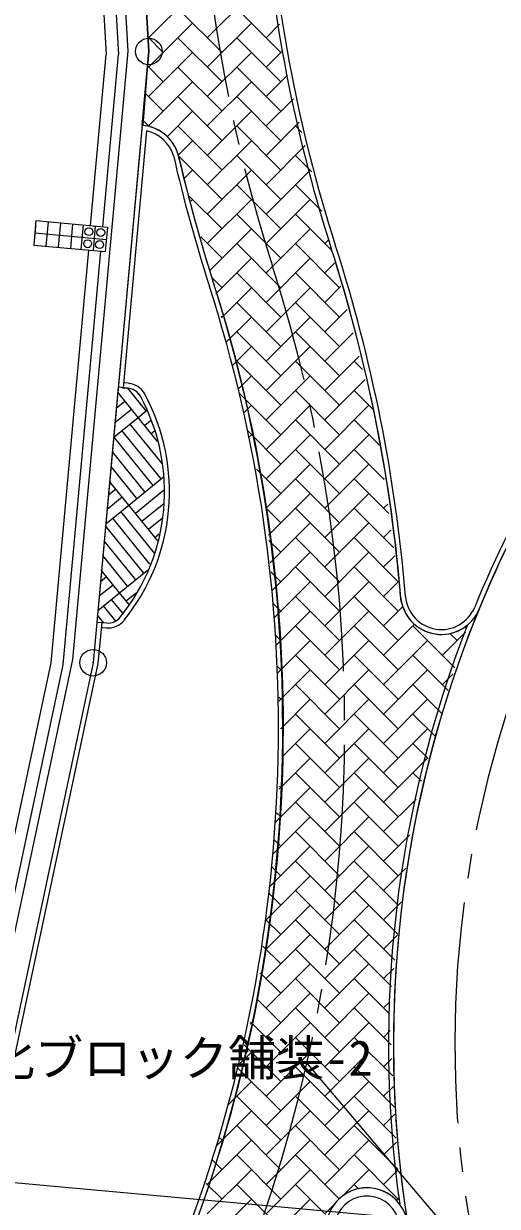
# Model space of a CAD drawing. Units: millimetres on the paper. Extents: x -203 to 197, y -122 to 155.
# Drawn here: x -120.38 to -101.07, y 11.45 to 59.62 of the extents above; entities that cross this region are included whole.
import ezdxf
from ezdxf.enums import TextEntityAlignment as Align

# ---------------------------------------------------------------- set-up
doc = ezdxf.new("R2010")
doc.units = ezdxf.units.MM
doc.linetypes.add('CHAIN2', pattern=[12, 9, -1, 1, -1])
for name, color, linetype in [('0-1_S-街区', 7, 'Continuous'), ('0-3_S-道路計画', 7, 'Continuous'), ('0-4_S-点字ブロック', 7, 'Continuous'), ('0-6_D-STR-1-計線1_計画', 7, 'Continuous'), ('0-7_D-STR-3-計線3_施設', 7, 'Continuous'), ('0-A_D-STR-BMK-CLINE', 7, 'CHAIN2'), ('0-B_D-STR-2-計線1_エッジ', 7, 'Continuous'), ('0-D_D-STR-2-計線2_補助', 7, 'Continuous'), ('1-0_D-DCR-2-ハッチ', 7, 'Continuous'), ('1-5_D-STR-HTXT-舗装', 7, 'Continuous')]:
    doc.layers.add(name, color=color, linetype=linetype)
doc.styles.add('ＭＳ ゴシック', font='')
doc.styles.get('ＭＳ ゴシック').set_extended_font_data('MS Gothic')

msp = doc.modelspace()

# ---------------------------------------------------------------- linework, layer by layer
at = {"layer": '0-1_S-街区'}
msp.add_lwpolyline([(-113.13, 109.63), (-116.256, 75.312), (-115.278, 58.487), (-117.546, 33.59), (-121.926, 13.069), (-121.975, 12.533), (-68.302, 7.644), (10.298, 70.503), (10.274, 123.168)], dxfattribs=at)
for centre, radius in [((-115.278, 58.487), 0.542), ((-115.278, 58.487), 0.0108), ((-117.546, 33.59), 0.542), ((-117.546, 33.59), 0.0108)]:
    msp.add_circle(centre, radius, dxfattribs=at)
at = {"layer": '0-3_S-道路計画'}
for points in [[(-113.13, 109.63), (-116.256, 75.312), (-115.278, 58.487), (-117.546, 33.59), (-121.926, 13.069)], [(-122.751, 13.195), (-118.372, 33.715), (-116.114, 58.501), (-117.092, 75.325)]]:
    msp.add_lwpolyline(points, dxfattribs=at)
at = {"layer": '0-4_S-点字ブロック'}
for p, q in [((-117.995, 75.251), (-117.014, 58.364)), ((-117.492, 75.206), (-116.513, 58.357)), ((-117.648, 51.393), (-117.013, 58.364)), ((-117.15, 51.348), (-116.512, 58.357)), ((-119.876, 51.596), (-119.966, 50.6)), ((-119.876, 51.596), (-116.961, 51.331)), ((-119.378, 51.551), (-119.468, 50.555)), ((-119.897, 51.363), (-119.965, 50.616)), ((-119.921, 51.098), (-117.006, 50.833)), ((-118.88, 51.506), (-118.971, 50.51)), ((-118.382, 51.46), (-118.473, 50.464)), ((-117.957, 51.421), (-118.047, 50.426)), ((-117.459, 51.376), (-117.549, 50.38)), ((-116.961, 51.331), (-117.052, 50.335)), ((-119.966, 50.6), (-117.052, 50.335)), ((-117.241, 50.352), (-118.775, 33.507)), ((-118.775, 33.507), (-123.15, 13.009))]:
    msp.add_line(p, q, dxfattribs=at)
msp.add_lwpolyline([(-117.739, 50.397), (-119.271, 33.582), (-123.65, 13.062)], dxfattribs=at)
for centre in [(-117.719, 51.145), (-117.235, 51.112), (-117.771, 50.653), (-117.284, 50.62)]:
    msp.add_circle(centre, 0.16, dxfattribs=at)
at = {"layer": '0-6_D-STR-1-計線1_計画'}
for p, q in [((-116.12, 44.77), (-116.525, 44.807)), ((-117.395, 35.246), (-116.991, 35.21))]:
    msp.add_line(p, q, dxfattribs=at)
for points in [[(-115.553, 55.476), (-115.278, 58.487), (-116.256, 75.312), (-113.13, 109.63), (-98.363, 123.119), (10.274, 123.168)], [(-115.553, 55.476), (-117.546, 33.59), (-121.926, 13.069), (-124.637, -16.696), (-124.329, -16.724)]]:
    msp.add_lwpolyline(points, dxfattribs=at)
for centre, radius, start, end in [((-49.377, 69.279), 61.417, 183.32985, 197.80378), ((-115.677, 53.814), 1.667, 16.7044, 85.7304), ((-49.377, 69.279), 66.417, 193.04048, 197.80378), ((-168.708, 30.958), 63.917, 4.76812, 17.80378), ((-168.708, 30.958), 58.917, 339.74536, 17.80378), ((-58.639, 18.054), 46.667, 141.3594, 311.5962), ((-58.639, 18.054), 46.667, 141.3594, 157.6807), ((-122.773, 40.556), 8.139, 321.0777, 28.5129), ((-116.177, 44.139), 0.633, 28.5129, 84.7953), ((-103.351, 36.409), 1.667, 184.7681, 337.6807), ((-116.933, 35.84), 0.633, 264.7953, 321.0777), ((-106.384, 10.537), 1.667, 8.9462, 161.8587)]:
    msp.add_arc(centre, radius, start, end, dxfattribs=at)
at = {"layer": '0-7_D-STR-3-計線3_施設'}
msp.add_arc((-106.384, 10.537), 1.333, 8.9462, 161.8587, dxfattribs=at)
at = {"layer": '0-A_D-STR-BMK-CLINE'}
for centre, radius, start, end in [((-49.377, 69.279), 63.917, 183.32985, 197.80378), ((-168.708, 30.958), 61.417, 339.74536, 17.80378), ((-58.639, 18.054), 44.167, 141.3594, 336.3279)]:
    msp.add_arc(centre, radius, start, end, dxfattribs=at)
at = {"layer": '0-B_D-STR-2-計線1_エッジ'}
msp.add_arc((-58.639, 18.054), 46.667, 157.6807, 188.9462, dxfattribs=at)
at = {"layer": '0-D_D-STR-2-計線2_補助'}
for p, q in [((-115.373, 55.249), (-116.325, 44.789)), ((-116.102, 44.969), (-116.307, 44.988)), ((-117.214, 35.029), (-117.009, 35.01))]:
    msp.add_line(p, q, dxfattribs=at)
msp.add_lwpolyline([(-117.196, 35.228), (-117.348, 33.56), (-121.728, 13.039), (-124.42, -16.515), (-124.311, -16.525)], dxfattribs=at)
for centre, radius, start, end in [((-49.377, 69.279), 61.217, 183.32985, 197.80378), ((-115.677, 53.814), 1.467, 16.9461, 78.0291), ((-49.377, 69.279), 66.617, 193.04616, 197.80378), ((-168.708, 30.958), 64.117, 4.76812, 17.80378), ((-168.708, 30.958), 58.717, 339.74536, 17.80378), ((-58.639, 18.054), 46.867, 141.3594, 157.6807), ((-116.177, 44.139), 0.833, 28.5129, 84.7953), ((-122.773, 40.556), 8.339, 321.0777, 28.5129), ((-103.351, 36.409), 1.467, 184.7681, 337.6807), ((-116.933, 35.84), 0.833, 264.7953, 321.0777)]:
    msp.add_arc(centre, radius, start, end, dxfattribs=at)
at = {"layer": '1-0_D-DCR-2-ハッチ'}
for p, q in [((-115.286, 59.042), (-113.49, 60.838)), ((-112.892, 59.042), (-111.096, 60.838)), ((-112.293, 58.443), (-114.089, 60.239)), ((-109.898, 58.443), (-111.694, 60.239)), ((-115.286, 57.844), (-113.49, 59.64)), ((-112.892, 57.844), (-111.096, 59.64)), ((-110.497, 59.042), (-109.944, 59.595)), ((-114.688, 58.443), (-115.323, 59.078)), ((-112.293, 57.246), (-114.089, 59.042)), ((-109.898, 57.246), (-111.694, 59.042)), ((-115.286, 56.647), (-113.49, 58.443)), ((-112.892, 56.647), (-111.096, 58.443)), ((-110.497, 57.844), (-109.814, 58.527)), ((-114.688, 57.246), (-115.336, 57.894)), ((-112.293, 56.048), (-114.089, 57.844)), ((-109.898, 56.048), (-111.694, 57.844)), ((-110.497, 56.647), (-109.626, 57.518)), ((-115.286, 55.45), (-113.49, 57.246)), ((-112.892, 55.45), (-111.096, 57.246)), ((-114.688, 56.048), (-115.423, 56.783)), ((-112.293, 54.851), (-114.089, 56.647)), ((-109.898, 54.851), (-111.694, 56.647)), ((-110.497, 55.45), (-109.384, 56.562)), ((-114.527, 55.011), (-113.49, 56.048)), ((-112.892, 54.252), (-111.096, 56.048)), ((-115.261, 55.424), (-115.51, 55.673)), ((-112.293, 53.654), (-114.089, 55.45)), ((-109.898, 53.654), (-111.694, 55.45)), ((-110.497, 54.252), (-109.143, 55.607)), ((-109.036, 55.186), (-109.3, 55.45)), ((-114.079, 54.262), (-113.49, 54.851)), ((-112.892, 53.055), (-111.096, 54.851)), ((-110.497, 53.055), (-108.901, 54.651)), ((-112.293, 52.456), (-114.072, 54.235)), ((-109.898, 52.456), (-111.694, 54.252)), ((-108.631, 53.584), (-109.3, 54.252)), ((-113.821, 53.323), (-113.49, 53.654)), ((-112.892, 51.858), (-111.096, 53.654)), ((-110.497, 51.858), (-108.701, 53.654)), ((-109.898, 51.259), (-111.694, 53.055)), ((-108.226, 51.982), (-109.3, 53.055)), ((-112.293, 51.259), (-113.617, 52.583)), ((-113.562, 52.384), (-113.49, 52.456)), ((-112.892, 50.66), (-111.096, 52.456)), ((-110.497, 50.66), (-108.701, 52.456)), ((-109.898, 50.061), (-111.694, 51.858)), ((-107.82, 50.378), (-109.3, 51.858)), ((-112.785, 49.57), (-111.096, 51.259)), ((-110.497, 49.463), (-108.701, 51.259)), ((-112.293, 50.061), (-113.16, 50.929)), ((-109.898, 48.864), (-111.694, 50.66)), ((-107.503, 48.864), (-109.3, 50.66)), ((-108.102, 50.66), (-107.935, 50.828)), ((-112.544, 48.613), (-111.096, 50.061)), ((-110.497, 48.265), (-108.701, 50.061)), ((-108.102, 49.463), (-107.69, 49.875)), ((-112.293, 48.864), (-112.703, 49.275)), ((-109.898, 47.667), (-111.694, 49.463)), ((-107.503, 47.667), (-109.3, 49.463)), ((-112.318, 47.641), (-111.096, 48.864)), ((-110.497, 47.068), (-108.701, 48.864)), ((-108.102, 48.265), (-107.444, 48.924)), ((-109.898, 46.469), (-111.694, 48.265)), ((-107.503, 46.469), (-109.3, 48.265)), ((-112.293, 47.667), (-112.333, 47.707)), ((-108.102, 47.068), (-107.197, 47.973)), ((-112.093, 46.67), (-111.096, 47.667)), ((-110.497, 45.871), (-108.701, 47.667)), ((-109.898, 45.272), (-111.694, 47.068)), ((-107.503, 45.272), (-109.3, 47.068)), ((-108.102, 45.871), (-106.951, 47.022)), ((-111.867, 45.698), (-111.096, 46.469)), ((-110.497, 44.673), (-108.701, 46.469)), ((-109.898, 44.075), (-111.694, 45.871)), ((-107.503, 44.075), (-109.3, 45.871)), ((-108.102, 44.673), (-106.704, 46.071)), ((-106.564, 45.53), (-106.905, 45.871)), ((-111.641, 44.726), (-111.096, 45.272)), ((-110.497, 43.476), (-108.701, 45.272)), ((-108.102, 43.476), (-106.458, 45.12)), ((-116.548, 44.544), (-116.516, 44.57)), ((-115.717, 43.583), (-116.543, 44.604)), ((-115.388, 43.85), (-116.132, 44.768)), ((-109.898, 42.877), (-111.609, 44.588)), ((-107.503, 42.877), (-109.3, 44.673)), ((-106.146, 43.914), (-106.905, 44.673)), ((-116.656, 43.368), (-115.983, 43.912)), ((-116.602, 43.956), (-116.25, 44.241)), ((-115.717, 43.583), (-115.375, 43.86)), ((-111.416, 43.755), (-111.096, 44.075)), ((-110.497, 42.279), (-108.701, 44.075)), ((-108.102, 42.279), (-106.306, 44.075)), ((-116.709, 42.78), (-115.717, 43.583)), ((-114.925, 42.606), (-115.717, 43.583)), ((-115.45, 43.254), (-115.204, 43.454)), ((-107.503, 41.68), (-109.3, 43.476)), ((-105.876, 42.447), (-106.905, 43.476)), ((-114.776, 41.077), (-116.375, 43.051)), ((-114.739, 41.703), (-116.046, 43.317)), ((-115.184, 42.925), (-115.032, 43.048)), ((-109.898, 41.68), (-111.247, 43.029)), ((-111.19, 42.783), (-111.096, 42.877)), ((-110.497, 41.081), (-108.701, 42.877)), ((-108.102, 41.081), (-106.306, 42.877)), ((-115.105, 40.81), (-116.704, 42.784)), ((-115.434, 40.544), (-116.763, 42.185)), ((-107.503, 40.483), (-109.3, 42.279)), ((-105.681, 41.055), (-106.905, 42.279)), ((-115.763, 40.277), (-116.818, 41.58)), ((-109.898, 40.483), (-110.885, 41.469)), ((-110.497, 39.884), (-108.701, 41.68)), ((-108.102, 39.884), (-106.306, 41.68)), ((-116.092, 40.011), (-116.873, 40.976)), ((-116.092, 40.011), (-114.677, 41.157)), ((-107.503, 39.285), (-109.3, 41.081)), ((-105.487, 39.663), (-106.905, 41.081)), ((-105.707, 41.081), (-105.688, 41.101)), ((-116.923, 40.427), (-116.625, 40.669)), ((-115.826, 39.682), (-114.673, 40.616)), ((-110.396, 38.787), (-108.701, 40.483)), ((-108.102, 38.686), (-106.306, 40.483)), ((-117.031, 39.251), (-116.092, 40.011)), ((-116.977, 39.839), (-116.359, 40.34)), ((-114.909, 38.55), (-116.092, 40.011)), ((-115.559, 39.353), (-114.669, 40.074)), ((-105.707, 39.884), (-105.541, 40.05)), ((-115.049, 38.05), (-116.421, 39.745)), ((-109.898, 39.285), (-110.523, 39.909)), ((-107.503, 38.088), (-109.3, 39.884)), ((-105.292, 38.271), (-106.905, 39.884)), ((-115.481, 37.238), (-117.039, 39.162)), ((-115.23, 37.601), (-116.75, 39.478)), ((-115.293, 39.024), (-114.732, 39.478)), ((-110.325, 37.661), (-108.701, 39.285)), ((-108.102, 37.489), (-106.306, 39.285)), ((-115.81, 36.971), (-117.094, 38.557)), ((-115.027, 38.695), (-114.855, 38.834)), ((-109.898, 38.088), (-110.383, 38.572)), ((-107.503, 36.89), (-109.3, 38.686)), ((-105.109, 36.89), (-106.905, 38.686)), ((-105.707, 38.686), (-105.394, 39)), ((-110.255, 36.534), (-108.701, 38.088)), ((-108.102, 36.292), (-106.306, 38.088)), ((-116.139, 36.705), (-117.149, 37.952)), ((-105.707, 37.489), (-105.247, 37.95)), ((-117.245, 36.899), (-117, 37.097)), ((-116.468, 36.439), (-117.204, 37.348)), ((-116.468, 36.439), (-115.327, 37.362)), ((-109.898, 36.89), (-110.302, 37.295)), ((-107.503, 35.693), (-109.3, 37.489)), ((-105.109, 35.693), (-106.905, 37.489)), ((-117.298, 36.311), (-116.734, 36.768)), ((-110.184, 35.408), (-108.701, 36.89)), ((-108.102, 35.094), (-106.306, 36.89)), ((-105.707, 36.292), (-105.1, 36.899)), ((-117.352, 35.722), (-116.468, 36.439)), ((-116.335, 35.603), (-116.797, 36.172)), ((-116.091, 35.974), (-116.468, 36.439)), ((-116.201, 36.11), (-115.776, 36.454)), ((-107.503, 34.496), (-109.3, 36.292)), ((-105.109, 34.496), (-106.905, 36.292)), ((-116.626, 35.289), (-117.126, 35.906)), ((-109.898, 35.693), (-110.222, 36.017)), ((-110.113, 34.281), (-108.701, 35.693)), ((-108.102, 33.897), (-106.306, 35.693)), ((-105.707, 35.094), (-104.924, 35.878)), ((-117.116, 35.221), (-117.369, 35.534)), ((-109.898, 34.496), (-110.142, 34.739)), ((-107.503, 33.298), (-109.3, 35.094)), ((-105.109, 33.298), (-106.905, 35.094)), ((-105.707, 33.897), (-104.444, 35.16)), ((-102.8, 33.384), (-104.51, 35.094)), ((-103.313, 33.897), (-102.37, 34.84)), ((-102.714, 34.496), (-103.005, 34.786)), ((-110.042, 33.154), (-108.701, 34.496)), ((-108.102, 32.7), (-106.306, 34.496)), ((-105.707, 32.7), (-103.911, 34.496)), ((-107.503, 32.101), (-109.3, 33.897)), ((-105.109, 32.101), (-106.905, 33.897)), ((-103.073, 32.46), (-104.51, 33.897)), ((-109.898, 33.298), (-110.061, 33.461)), ((-109.971, 32.028), (-108.701, 33.298)), ((-108.102, 31.502), (-106.306, 33.298)), ((-105.707, 31.502), (-103.911, 33.298)), ((-103.313, 32.7), (-102.873, 33.14)), ((-107.503, 30.904), (-109.3, 32.7)), ((-105.109, 30.904), (-106.905, 32.7)), ((-103.347, 31.536), (-104.51, 32.7)), ((-109.898, 32.101), (-109.981, 32.184)), ((-109.9, 30.901), (-108.701, 32.101)), ((-108.102, 30.305), (-106.306, 32.101)), ((-105.707, 30.305), (-103.911, 32.101)), ((-107.503, 29.706), (-109.3, 31.502)), ((-105.109, 29.706), (-106.905, 31.502)), ((-103.62, 30.612), (-104.51, 31.502)), ((-109.898, 30.904), (-109.901, 30.906)), ((-109.832, 29.773), (-108.701, 30.904)), ((-108.102, 29.108), (-106.306, 30.904)), ((-105.707, 29.108), (-103.911, 30.904)), ((-107.503, 28.509), (-109.3, 30.305)), ((-105.109, 28.509), (-106.905, 30.305)), ((-103.893, 29.688), (-104.51, 30.305)), ((-109.969, 28.438), (-108.701, 29.706)), ((-108.102, 27.91), (-106.306, 29.706)), ((-105.707, 27.91), (-103.911, 29.706)), ((-107.503, 27.311), (-109.3, 29.108)), ((-105.109, 27.311), (-106.905, 29.108)), ((-104.166, 28.764), (-104.51, 29.108)), ((-110.107, 27.103), (-108.701, 28.509)), ((-109.898, 28.509), (-109.956, 28.567)), ((-108.102, 26.713), (-106.306, 28.509)), ((-105.707, 26.713), (-104.381, 28.04)), ((-109.898, 27.311), (-110.068, 27.481)), ((-107.503, 26.114), (-109.3, 27.91)), ((-105.109, 26.114), (-106.905, 27.91)), ((-104.44, 27.84), (-104.51, 27.91)), ((-110.244, 25.768), (-108.701, 27.311)), ((-108.102, 25.515), (-106.306, 27.311)), ((-107.503, 24.917), (-109.3, 26.713)), ((-105.109, 24.917), (-106.905, 26.713)), ((-105.707, 25.515), (-104.657, 26.566)), ((-110.381, 24.434), (-108.701, 26.114)), ((-109.898, 26.114), (-110.179, 26.395)), ((-108.102, 24.318), (-106.306, 26.114)), ((-109.898, 24.917), (-110.291, 25.31)), ((-107.503, 23.719), (-109.3, 25.515)), ((-105.109, 23.719), (-106.905, 25.515)), ((-105.707, 24.318), (-104.816, 25.21)), ((-110.497, 23.121), (-108.701, 24.917)), ((-108.102, 23.121), (-106.306, 24.917)), ((-109.898, 23.719), (-110.403, 24.224)), ((-107.503, 22.522), (-109.3, 24.318)), ((-105.128, 22.542), (-106.905, 24.318)), ((-110.497, 21.923), (-108.701, 23.719)), ((-108.102, 21.923), (-106.306, 23.719)), ((-105.707, 23.121), (-104.975, 23.854)), ((-109.898, 22.522), (-110.515, 23.139)), ((-107.503, 21.325), (-109.3, 23.121)), ((-105.254, 21.47), (-106.905, 23.121)), ((-110.497, 20.726), (-108.701, 22.522)), ((-108.102, 20.726), (-106.306, 22.522)), ((-105.707, 21.923), (-105.134, 22.497)), ((-109.898, 21.325), (-110.627, 22.053)), ((-107.503, 20.127), (-109.3, 21.923)), ((-105.38, 20.398), (-106.905, 21.923)), ((-110.497, 19.529), (-108.701, 21.325)), ((-108.102, 19.529), (-106.306, 21.325)), ((-109.898, 20.127), (-110.738, 20.967)), ((-107.503, 18.93), (-109.3, 20.726)), ((-105.47, 19.291), (-106.905, 20.726)), ((-105.707, 20.726), (-105.293, 21.141)), ((-109.898, 18.93), (-110.869, 19.901)), ((-110.497, 18.331), (-108.701, 20.127)), ((-108.102, 18.331), (-106.306, 20.127)), ((-105.707, 19.529), (-105.452, 19.784)), ((-107.503, 17.733), (-109.3, 19.529)), ((-105.402, 18.025), (-106.905, 19.529)), ((-111.151, 18.874), (-111.096, 18.93)), ((-109.898, 17.733), (-111.127, 18.962)), ((-110.497, 17.134), (-108.701, 18.93)), ((-108.102, 17.134), (-106.306, 18.93)), ((-107.503, 16.535), (-109.3, 18.331)), ((-105.333, 16.76), (-106.905, 18.331)), ((-105.707, 18.331), (-105.433, 18.606)), ((-109.898, 16.535), (-111.385, 18.022)), ((-111.605, 17.224), (-111.096, 17.733)), ((-110.497, 15.937), (-108.701, 17.733)), ((-108.102, 15.937), (-106.306, 17.733)), ((-105.707, 17.134), (-105.372, 17.47)), ((-109.898, 15.338), (-111.643, 17.083)), ((-107.503, 15.338), (-109.3, 17.134)), ((-105.265, 15.494), (-106.905, 17.134)), ((-112.058, 15.573), (-111.096, 16.535)), ((-110.497, 14.739), (-108.701, 16.535)), ((-108.102, 14.739), (-106.306, 16.535)), ((-109.898, 14.14), (-111.694, 15.937)), ((-107.503, 14.14), (-109.3, 15.937)), ((-105.196, 14.228), (-106.905, 15.937)), ((-105.707, 15.937), (-105.31, 16.334)), ((-112.511, 13.922), (-111.096, 15.338)), ((-110.497, 13.542), (-108.701, 15.338)), ((-108.102, 13.542), (-106.306, 15.338)), ((-105.707, 14.739), (-105.249, 15.198)), ((-109.898, 12.943), (-111.694, 14.739)), ((-107.503, 12.943), (-109.3, 14.739)), ((-105.127, 12.962), (-106.905, 14.739)), ((-112.892, 12.344), (-111.096, 14.14)), ((-112.293, 14.14), (-112.417, 14.265)), ((-110.497, 12.344), (-108.701, 14.14)), ((-108.102, 12.344), (-106.306, 14.14)), ((-105.707, 13.542), (-105.187, 14.062)), ((-109.898, 11.746), (-111.694, 13.542)), ((-107.513, 11.756), (-109.3, 13.542)), ((-105.109, 11.746), (-106.905, 13.542)), ((-112.293, 12.943), (-112.675, 13.325)), ((-112.892, 11.147), (-111.096, 12.943)), ((-110.497, 11.147), (-108.701, 12.943)), ((-107.387, 11.862), (-106.306, 12.943)), ((-105.707, 12.344), (-105.126, 12.926)), ((-112.293, 11.746), (-112.933, 12.386)), ((-109.898, 10.548), (-111.694, 12.344)), ((-108.081, 11.125), (-109.3, 12.344)), ((-106.724, 12.164), (-106.905, 12.344)), ((-112.892, 9.95), (-111.096, 11.746)), ((-110.497, 9.95), (-108.701, 11.746)), ((-105.177, 11.677), (-105.064, 11.79)), ((-108.102, 11.147), (-107.709, 11.54))]:
    msp.add_line(p, q, dxfattribs=at)
for points in [[(-110.69, 65.712), (-111.243, 75.221), (-110.235, 86.284), (-115.215, 86.738), (-116.255, 75.323), (-115.289, 58.488), (-115.526, 55.474)], [(-116.328, 44.754), (-116.325, 44.789), (-116.525, 44.807), (-117.395, 35.246), (-116.991, 35.21)]]:
    msp.add_lwpolyline(points, dxfattribs=at)
for centre, radius, start, end in [((-49.377, 69.279), 61.417, 183.32985, 197.80378), ((-115.677, 53.814), 1.667, 9.5559, 84.7953), ((-49.377, 69.279), 66.417, 193.21974, 197.65182), ((-169.103, 30.831), 64.332, 4.68414, 17.80378), ((-169.219, 30.969), 59.401, 339.9063, 17.81276), ((-58.639, 18.054), 46.667, 141.3594, 157.6807), ((-122.773, 40.556), 8.139, 321.0777, 28.5129), ((-116.177, 44.139), 0.633, 28.5129, 103.8014), ((-58.639, 18.054), 46.667, 157.6807, 188.9462), ((-103.351, 36.409), 1.667, 191.244, 309.7959), ((-116.933, 35.84), 0.633, 264.7953, 321.0777), ((-58.639, 18.054), 46.867, 158.6337, 187.9932), ((-106.384, 10.537), 1.667, 36.831, 160.8089)]:
    msp.add_arc(centre, radius, start, end, dxfattribs=at)
at = {"layer": '1-5_D-STR-HTXT-舗装'}
msp.add_lwpolyline([(-86.349, -9.242), (-108.83, 17.295), (-110.08, 17.295)], dxfattribs=at)

# ---------------------------------------------------------------- texts
at = {"layer": '1-5_D-STR-HTXT-舗装', "color": 4, "style": 'ＭＳ ゴシック'}
msp.add_text('緑化ブロック舗装-2', height=1.442, dxfattribs=at).set_placement((-123.854, 16.338), align=Align.BOTTOM_LEFT)

doc.saveas('drawing.dxf')
